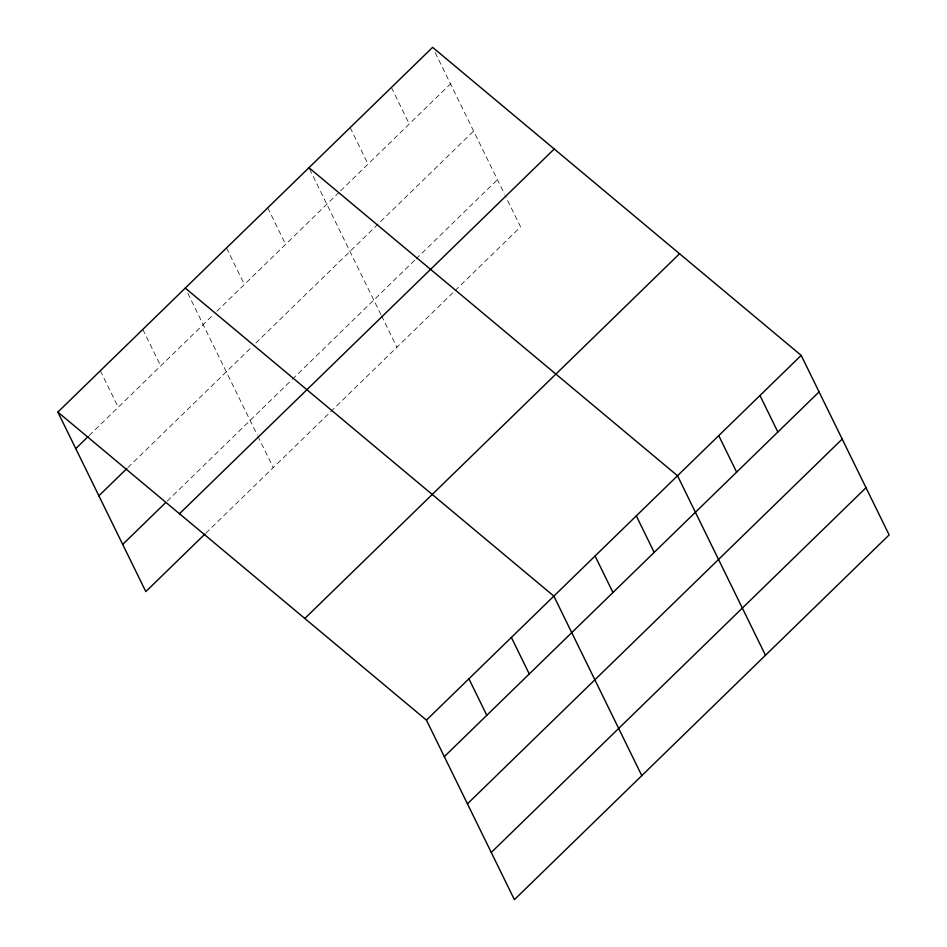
<?xml version="1.0" encoding="UTF-8"?>
<svg xmlns="http://www.w3.org/2000/svg" width="947" height="947" viewBox="0 0 947 947"><rect width="100%" height="100%" fill="white"/><g stroke="black" fill="none" stroke-linecap="round" stroke-linejoin="round"><path stroke-width="0.71" stroke-dasharray="4.74 3.55" d="M89.219 435.502L212.684 315.339M216.91 311.232L339.523 191.898M340.577 190.868L450.512 83.869M127.881 467.569L251.665 347.099M255.891 342.992L473.63 131.065M167.24 501.07L291.333 380.292M292.386 379.262L414.999 259.928M416.064 258.898L497.447 179.681M205.901 533.137L453.98 291.688M455.034 290.658L520.566 226.878L505.153 195.413M435.17 52.57L504.514 194.111M391.395 87.467L409.282 123.998M350.177 127.596L368.063 164.115M309.586 169.016L380.848 314.475M381.487 315.777L396.9 347.241M267.729 207.831L285.615 244.362M226.499 247.96L244.397 284.479M187.837 293.298L257.182 434.839M257.821 436.141L273.233 467.605M142.808 329.414L160.706 365.933M100.335 370.75L118.233 407.281"/><path stroke-width="1.42" d="M57.862 412.087L432.613 47.35L801.186 355.385L889.138 534.913L514.387 899.65L426.434 720.122L57.862 412.087L145.814 591.615L204.86 534.144M75.76 448.618L88.189 436.52M98.879 495.802L126.851 468.587M122.696 544.43L165.169 503.094M179.492 513.736L554.244 148.999M304.804 618.474L679.555 253.737M426.434 720.122L801.186 355.385M444.321 756.641L819.072 391.904M467.439 803.837L842.191 439.1M491.268 852.454L866.02 487.717M308.947 167.714L677.519 475.749L765.472 655.277M185.281 288.077L553.853 596.113L641.794 775.64M759.968 395.503L777.854 432.021M718.737 435.62L736.636 472.151M636.289 515.866L654.188 552.385M595.071 555.984L612.969 592.514M511.38 637.449L529.266 673.968M468.907 678.786L486.794 715.305"/></g></svg>
